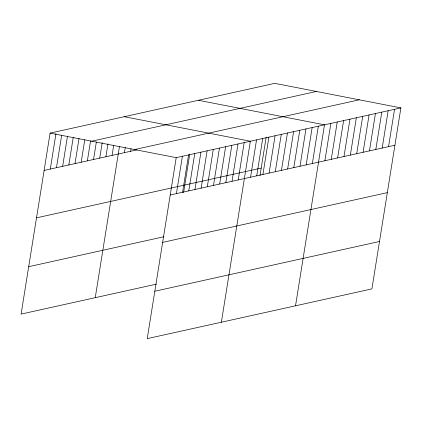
<?xml version="1.0" encoding="UTF-8"?>
<svg xmlns="http://www.w3.org/2000/svg" width="422" height="422" viewBox="0 0 422 422"><rect width="100%" height="100%" fill="white"/><g stroke="black" fill="none" stroke-linecap="round" stroke-linejoin="round"><path stroke-width="0.63" d="M400.9 107.905L176.211 157.654L147.225 338.639L371.909 288.891L400.9 107.905L274.775 83.361L50.091 133.109L21.1 314.095L156.42 284.133M50.292 169.069L55.957 133.674M56.469 167.698L61.623 135.52M62.646 166.331L67.494 136.084M68.828 164.96L73.259 137.292M75.005 163.594L79.025 138.495M81.182 162.227L84.79 139.703M87.365 160.856L90.556 140.906M93.542 159.49L96.327 142.114M99.719 158.123L102.193 142.678M105.901 156.752L107.963 143.881M112.078 155.386L113.729 145.089M95.245 297.679L119.495 146.297M124.437 152.648L125.26 147.5M130.614 151.282L131.026 148.708M176.412 193.614L182.394 156.288M182.594 192.242L188.571 154.916M183.607 192.522L189.773 154.035M188.771 190.876L194.748 153.55M194.948 189.504L200.93 152.184M201.13 188.138L207.107 150.812M207.307 186.772L213.284 149.446M213.485 185.4L219.466 148.08M219.667 184.034L225.643 146.708M225.844 182.668L231.82 145.342M232.021 181.296L238.003 143.971M238.203 179.93L244.18 142.604M221.371 322.223L250.362 141.238L124.237 116.694M250.557 177.193L256.539 139.867M256.74 175.826L262.716 138.5M259.999 175.61L266.166 137.118M262.917 174.46L268.898 137.134M269.099 173.089L275.075 135.763M275.276 171.722L281.252 134.396M281.453 170.356L287.435 133.03M287.635 168.985L293.612 131.659M293.812 167.618L299.789 130.292M299.989 166.252L305.971 128.926M306.172 164.881L312.148 127.555M312.349 163.514L318.325 126.189M295.516 305.808L324.507 124.822L198.382 100.278M324.893 160.735L330.874 123.409M331.259 159.326L337.236 122M337.626 157.918L343.603 120.592M343.993 156.509L349.97 119.183M350.36 155.096L356.337 117.77M356.727 153.687L362.704 116.361M363.089 152.279L369.071 114.953M369.456 150.87L375.438 113.544M375.823 149.462L381.799 112.136M382.19 148.048L388.166 110.722M388.556 146.64L394.533 109.314M91.711 141.206L316.4 91.463M134.592 149.557L359.28 99.808M44.11 170.435L136.797 149.915M36.519 217.842L261.202 168.093M170.235 194.98L394.923 145.231M28.696 266.688L164.01 236.726M162.639 242.386L387.327 192.638M154.816 291.233L379.505 241.484M50.091 133.109L176.211 157.654"/></g></svg>
